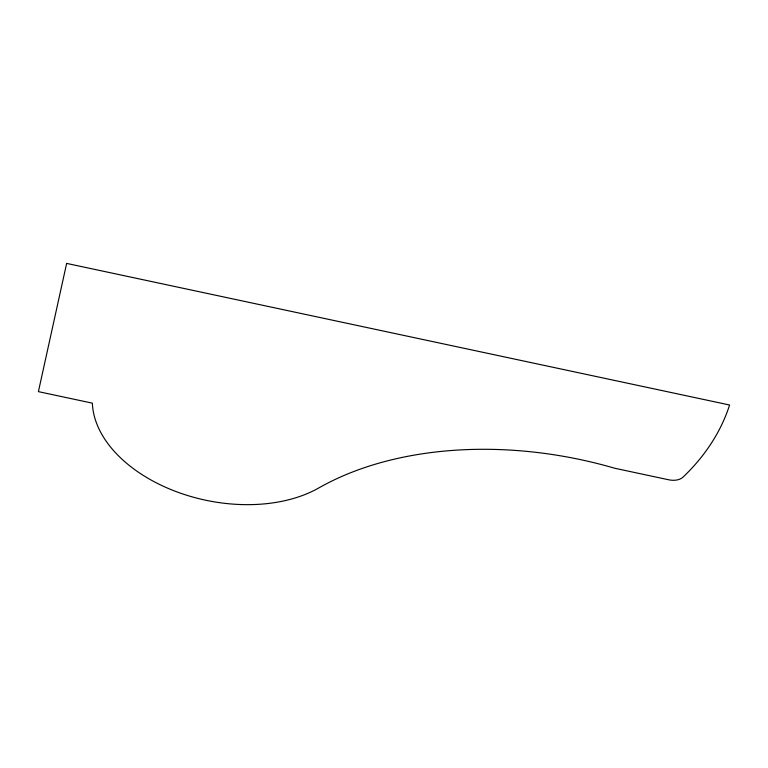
<?xml version="1.0" encoding="UTF-8"?>
<svg xmlns="http://www.w3.org/2000/svg" width="768" height="768" viewBox="0 0 768 768"><rect width="100%" height="100%" fill="white"/><g stroke="black" fill="none" stroke-linecap="round" stroke-linejoin="round"><path stroke-width="1.15" d="M66.643 263.405L38.4 391.632L92.362 403.152A133.066 85.354 11.8 0 0 176.419 491.702A133.066 85.354 11.8 0 0 318.768 487.958A307.402 197.184 11.8 0 1 614.774 468.259L668.851 479.818A14.477 9.293 11.8 0 0 683.05 477.12A372.048 238.646 11.8 0 0 729.6 405.005L66.643 263.405"/></g></svg>
